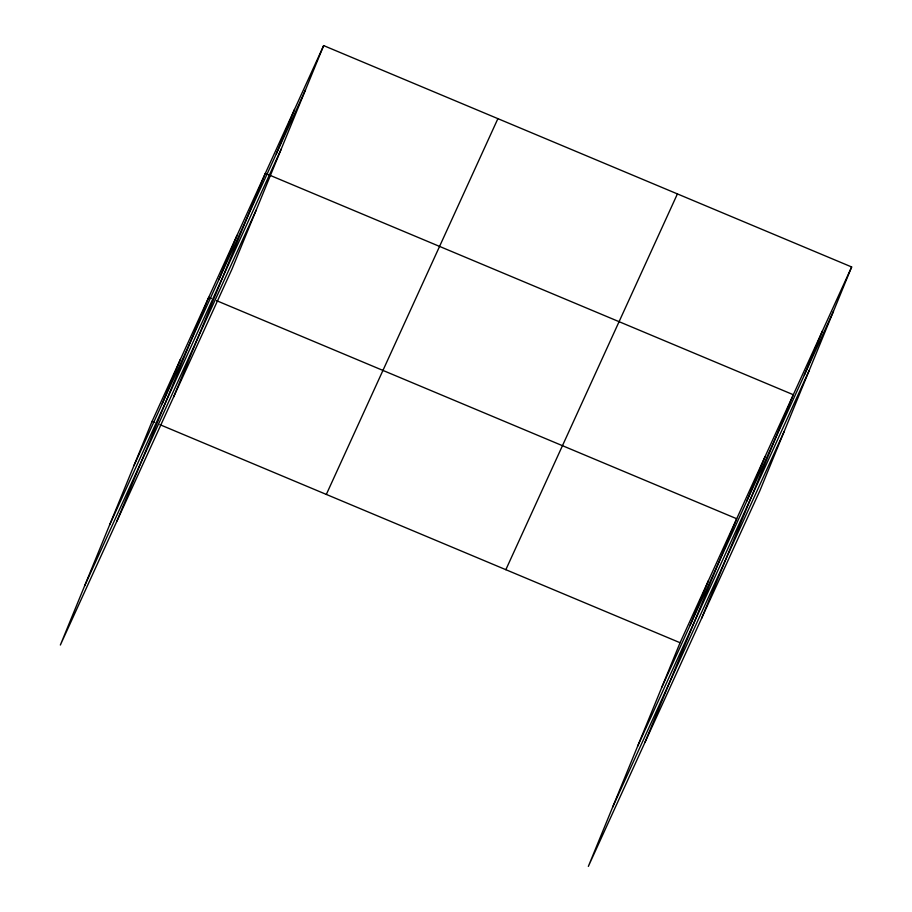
<?xml version="1.0" encoding="UTF-8"?>
<svg xmlns="http://www.w3.org/2000/svg" width="912" height="912" viewBox="0 0 912 912"><rect width="100%" height="100%" fill="white"/><g stroke="black" fill="none" stroke-linecap="round" stroke-linejoin="round"><path stroke-width="1.37" d="M323.657 45.6L152.087 421.378L60.352 645.035L231.922 269.268L323.657 45.6L851.648 266.965L759.913 490.622L588.343 866.4L680.078 642.732L851.648 266.965M162.222 403.697L180.394 359.374M116.975 521.037L208.711 297.369L211.31 298.463M218.834 279.688L237.017 235.364M173.588 397.028L265.324 173.36L793.315 394.725L701.579 618.393M276.313 153.809L294.496 109.486M690.202 625.062L708.385 580.739M644.955 742.391L736.691 518.734L216.509 300.641M746.825 501.053L764.997 456.73M804.293 375.174L822.476 330.839M133.904 465.701L305.474 89.923M109.634 524.879L281.204 149.112M84.634 585.857L256.204 210.079M326.325 494.429L497.895 118.651M505.841 569.692L677.411 193.914M661.895 687.067L833.465 311.288M637.625 746.244L809.195 370.466M612.613 807.223L784.183 431.444M152.087 421.378L154.687 422.461M159.885 424.65L680.078 642.732"/></g></svg>
